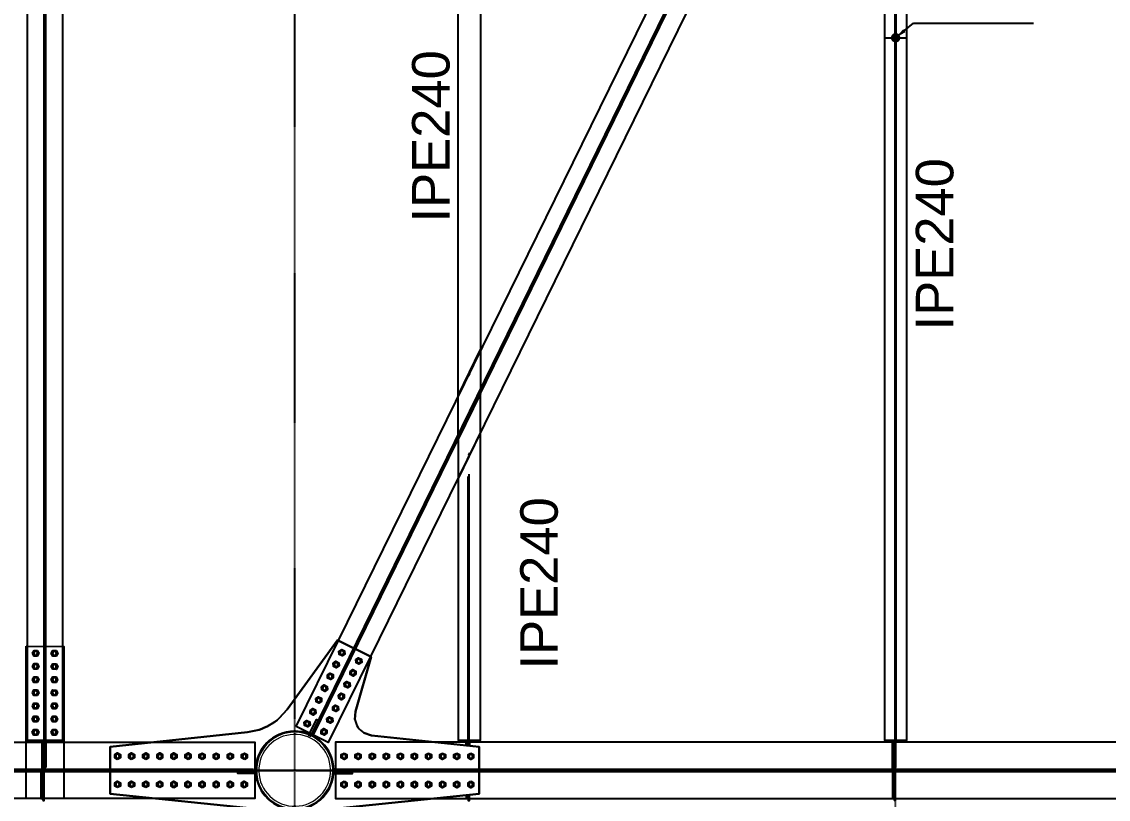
# Model space of a CAD drawing. Header units: millimetres. Extents: x -12345 to 95575, y -10691 to 31862.
# Drawn here: x 71847 to 77632, y 17227 to 21364 of the extents above; entities that cross this region are included whole.
import ezdxf
from ezdxf.enums import TextEntityAlignment as Align

# ---------------------------------------------------------------- set-up
doc = ezdxf.new("R2010")
doc.units = ezdxf.units.MM
doc.header["$LTSCALE"] = 0.9
doc.linetypes.add('DXK_LINE_DOT3', pattern=[5.9187, 2.979, -0.9799, 0.9799, -0.9799])
doc.layers.get('0').update_dxf_attribs({"color": 255})
doc.layers.add('E_TEXTO', color=3, linetype='Continuous', lineweight=9)
doc.layers.add('TUBO-REDONDO', color=1, linetype='Continuous', lineweight=9)
for name, color, linetype in [('HCB-EJES', 1, 'Continuous'), ('HCB_ALMA', 8, 'Continuous'), ('HCB_VIGAS', 4, 'Continuous'), ('UNIÒN', 6, 'Continuous')]:
    doc.layers.add(name, color=color, linetype=linetype)
doc.styles.add('CNI_COTAS', font='romans.shx', dxfattribs={"width": 0.8})
doc.styles.add('VERDANA', font='arial.ttf')
doc.dimstyles.new('UNIÒN', dxfattribs={"dimscale": 0, "dimtxt": 200, "dimasz": 60, "dimexe": 4, "dimexo": 4, "dimgap": 15, "dimtad": 1, "dimdec": 0, "dimzin": 4, "dimdsep": 46, "dimtxsty": 'CNI_COTAS', "dimcen": -0.09, "dimclrd": 6, "dimclrt": 3, "dimadec": 0, "dimazin": 0, "dimtfac": 1, "dimtdec": 0, "dimtmove": 2, "dimatfit": 0, "dimfxl": 0.05, "dimtolj": 1, "dimtzin": 0, "dimarcsym": 0})

msp = doc.modelspace()

# ---------------------------------------------------------------- linework, layer by layer
at = {"color": 1, "linetype": 'Continuous'}
for centre, radius, start, end in [((71921, 18003), 11.5, 107.89765, 287.89765), ((71921, 18003), 10, 359.89765, 179.89765), ((71921, 18003), 10, 179.89765, 359.89765), ((71921, 18003), 11.5, 287.89765, 107.89765), ((72021, 18002.9), 11.5, 107.89765, 287.89765), ((72021, 18002.9), 10, 359.89765, 179.89765), ((72021, 18002.9), 10, 179.89765, 359.89765), ((72021, 18002.9), 11.5, 287.89765, 107.89765), ((73551.5, 18006.1), 11.5, 81.84578, 261.84578), ((73551.5, 18006.1), 10, 153.84578, 333.84578), ((73551.5, 18006.1), 10, 333.84578, 153.84578), ((73551.5, 18006.1), 11.5, 261.84578, 81.84578), ((71920.9, 17933), 11.5, 107.89765, 287.89765), ((71920.9, 17933), 10, 359.89765, 179.89765), ((71920.9, 17933), 11.5, 287.89765, 107.89765), ((72020.9, 17932.9), 11.5, 107.89765, 287.89765), ((72020.9, 17932.9), 10, 359.89765, 179.89765), ((72020.9, 17932.9), 11.5, 287.89765, 107.89765), ((73520.7, 17943.3), 11.5, 81.84578, 261.84578), ((73520.7, 17943.3), 10, 153.84578, 333.84578), ((73520.7, 17943.3), 10, 333.84578, 153.84578), ((73520.7, 17943.3), 11.5, 261.84578, 81.84578), ((73641.3, 17962.1), 11.5, 81.84578, 261.84578), ((73641.3, 17962.1), 10, 153.84578, 333.84578), ((73641.3, 17962.1), 10, 333.84578, 153.84578), ((73641.3, 17962.1), 11.5, 261.84578, 81.84578), ((71920.9, 17933), 10, 179.89765, 359.89765), ((72020.9, 17932.9), 10, 179.89765, 359.89765), ((73489.8, 17880.5), 11.5, 81.84578, 261.84578), ((73489.8, 17880.5), 10, 153.84578, 333.84578), ((73489.8, 17880.5), 10, 333.84578, 153.84578), ((73489.8, 17880.5), 11.5, 261.84578, 81.84578), ((73610.4, 17899.2), 11.5, 81.84578, 261.84578), ((73610.4, 17899.2), 10, 153.84578, 333.84578), ((73610.4, 17899.2), 10, 333.84578, 153.84578), ((73610.4, 17899.2), 11.5, 261.84578, 81.84578), ((71920.7, 17863), 11.5, 107.89765, 287.89765), ((71920.7, 17863), 10, 359.89765, 179.89765), ((71920.7, 17863), 10, 179.89765, 359.89765), ((71920.7, 17863), 11.5, 287.89765, 107.89765), ((72020.7, 17862.9), 11.5, 107.89765, 287.89765), ((72020.7, 17862.9), 10, 359.89765, 179.89765), ((72020.7, 17862.9), 10, 179.89765, 359.89765), ((72020.7, 17862.9), 11.5, 287.89765, 107.89765), ((73459, 17817.6), 11.5, 81.84578, 261.84578), ((73459, 17817.6), 10, 153.84578, 333.84578), ((73459, 17817.6), 10, 333.84578, 153.84578), ((73459, 17817.6), 11.5, 261.84578, 81.84578), ((73579.6, 17836.4), 11.5, 81.84578, 261.84578), ((73579.6, 17836.4), 10, 153.84578, 333.84578), ((73579.6, 17836.4), 10, 333.84578, 153.84578), ((73579.6, 17836.4), 11.5, 261.84578, 81.84578), ((71920.6, 17793), 11.5, 107.89765, 287.89765), ((71920.6, 17793), 10, 359.89765, 179.89765), ((71920.6, 17793), 10, 179.89765, 359.89765), ((71920.6, 17793), 11.5, 287.89765, 107.89765), ((72020.6, 17792.9), 11.5, 107.89765, 287.89765), ((72020.6, 17792.9), 10, 359.89765, 179.89765), ((72020.6, 17792.9), 10, 179.89765, 359.89765), ((72020.6, 17792.9), 11.5, 287.89765, 107.89765), ((73428.1, 17754.8), 11.5, 81.84578, 261.84578), ((73428.1, 17754.8), 10, 333.84578, 153.84578), ((73428.1, 17754.8), 11.5, 261.84578, 81.84578), ((73548.7, 17773.6), 11.5, 81.84578, 261.84578), ((73548.7, 17773.6), 10, 153.84578, 333.84578), ((73548.7, 17773.6), 10, 333.84578, 153.84578), ((73548.7, 17773.6), 11.5, 261.84578, 81.84578), ((71920.5, 17723), 11.5, 107.89765, 287.89765), ((71920.5, 17723), 10, 359.89765, 179.89765), ((71920.5, 17723), 10, 179.89765, 359.89765), ((71920.5, 17723), 11.5, 287.89765, 107.89765), ((72020.5, 17722.9), 11.5, 107.89765, 287.89765), ((72020.5, 17722.9), 10, 359.89765, 179.89765), ((72020.5, 17722.9), 10, 179.89765, 359.89765), ((72020.5, 17722.9), 11.5, 287.89765, 107.89765), ((73397.3, 17692), 11.5, 81.84578, 261.84578), ((73397.3, 17692), 11.5, 261.84578, 81.84578), ((73428.1, 17754.8), 10, 153.84578, 333.84578), ((73517.9, 17710.7), 11.5, 81.84578, 261.84578), ((73517.9, 17710.7), 10, 153.84578, 333.84578), ((73517.9, 17710.7), 10, 333.84578, 153.84578), ((73517.9, 17710.7), 11.5, 261.84578, 81.84578), ((71920.4, 17653), 11.5, 107.89765, 287.89765), ((71920.4, 17653), 10, 359.89765, 179.89765), ((71920.4, 17653), 10, 179.89765, 359.89765), ((71920.4, 17653), 11.5, 287.89765, 107.89765), ((72020.4, 17652.9), 11.5, 107.89765, 287.89765), ((72020.4, 17652.9), 10, 359.89765, 179.89765), ((72020.4, 17652.9), 10, 179.89765, 359.89765), ((72020.4, 17652.9), 11.5, 287.89765, 107.89765), ((73397.3, 17692), 10, 153.84578, 333.84578), ((73397.3, 17692), 10, 333.84578, 153.84578), ((73487, 17647.9), 11.5, 81.84578, 261.84578), ((73487, 17647.9), 10, 153.84578, 333.84578), ((73487, 17647.9), 10, 333.84578, 153.84578), ((73487, 17647.9), 11.5, 261.84578, 81.84578), ((71920.2, 17583), 11.5, 107.89765, 287.89765), ((71920.2, 17583), 10, 359.89765, 179.89765), ((71920.2, 17583), 11.5, 287.89765, 107.89765), ((72020.2, 17582.9), 11.5, 107.89765, 287.89765), ((72020.2, 17582.9), 10, 359.89765, 179.89765), ((72020.2, 17582.9), 11.5, 287.89765, 107.89765), ((73366.4, 17629.1), 11.5, 81.84578, 261.84578), ((73366.4, 17629.1), 10, 153.84578, 333.84578), ((73366.4, 17629.1), 10, 333.84578, 153.84578), ((73366.4, 17629.1), 11.5, 261.84578, 81.84578), ((73456.2, 17585.1), 11.5, 81.84578, 261.84578), ((73456.2, 17585.1), 10, 153.84578, 333.84578), ((73456.2, 17585.1), 10, 333.84578, 153.84578), ((73456.2, 17585.1), 11.5, 261.84578, 81.84578), ((71920.2, 17583), 10, 179.89765, 359.89765), ((72020.2, 17582.9), 10, 179.89765, 359.89765), ((72357, 17455.6), 11.5, 17.95674, 197.95674), ((72357, 17455.6), 11.5, 197.95674, 17.95674), ((72357, 17455.6), 10, 89.95674, 269.95674), ((72357, 17455.6), 10, 269.95674, 89.95674), ((72432, 17455.6), 11.5, 17.95674, 197.95674), ((72432, 17455.6), 11.5, 197.95674, 17.95674), ((72432, 17455.6), 10, 89.95674, 269.95674), ((72432, 17455.6), 10, 269.95674, 89.95674), ((72507, 17455.5), 11.5, 17.95674, 197.95674), ((72507, 17455.5), 11.5, 197.95674, 17.95674), ((72507, 17455.5), 10, 89.95674, 269.95674), ((72507, 17455.5), 10, 269.95674, 89.95674), ((72582, 17455.5), 11.5, 17.95674, 197.95674), ((72582, 17455.5), 11.5, 197.95674, 17.95674), ((72582, 17455.5), 10, 89.95674, 269.95674), ((72582, 17455.5), 10, 269.95674, 89.95674), ((72657, 17455.4), 11.5, 17.95674, 197.95674), ((72657, 17455.4), 11.5, 197.95674, 17.95674), ((72657, 17455.4), 10, 89.95674, 269.95674), ((72657, 17455.4), 10, 269.95674, 89.95674), ((72732, 17455.4), 11.5, 17.95674, 197.95674), ((72732, 17455.4), 11.5, 197.95674, 17.95674), ((72732, 17455.4), 10, 89.95674, 269.95674), ((72732, 17455.4), 10, 269.95674, 89.95674), ((72807, 17455.3), 11.5, 17.95674, 197.95674), ((72807, 17455.3), 11.5, 197.95674, 17.95674), ((72807, 17455.3), 10, 89.95674, 269.95674), ((72807, 17455.3), 10, 269.95674, 89.95674), ((72882, 17455.2), 11.5, 17.95674, 197.95674), ((72882, 17455.2), 11.5, 197.95674, 17.95674), ((72882, 17455.2), 10, 89.95674, 269.95674), ((72882, 17455.2), 10, 269.95674, 89.95674), ((72957, 17455.2), 11.5, 17.95674, 197.95674), ((72957, 17455.2), 11.5, 197.95674, 17.95674), ((72957, 17455.2), 10, 89.95674, 269.95674), ((72957, 17455.2), 10, 269.95674, 89.95674), ((73032, 17455.1), 11.5, 17.95674, 197.95674), ((73032, 17455.1), 11.5, 197.95674, 17.95674), ((73032, 17455.1), 10, 89.95674, 269.95674), ((73032, 17455.1), 10, 269.95674, 89.95674), ((73562.9, 17455.1), 11.5, 18, 198), ((73562.9, 17455.1), 11.5, 198, 18), ((73562.9, 17455.1), 10, 90, 270), ((73562.9, 17455.1), 10, 270, 90), ((73637.9, 17455.1), 11.5, 18, 198), ((73637.9, 17455.1), 11.5, 198, 18), ((73637.9, 17455.1), 10, 90, 270), ((73637.9, 17455.1), 10, 270, 90), ((73712.9, 17455.1), 11.5, 18, 198), ((73712.9, 17455.1), 11.5, 198, 18), ((73712.9, 17455.1), 10, 90, 270), ((73712.9, 17455.1), 10, 270, 90), ((73787.9, 17455.1), 11.5, 18, 198), ((73787.9, 17455.1), 11.5, 198, 18), ((73787.9, 17455.1), 10, 90, 270), ((73787.9, 17455.1), 10, 270, 90), ((73862.9, 17455.1), 11.5, 18, 198), ((73862.9, 17455.1), 11.5, 198, 18), ((73862.9, 17455.1), 10, 90, 270), ((73862.9, 17455.1), 10, 270, 90), ((73937.9, 17455.1), 11.5, 18, 198), ((73937.9, 17455.1), 11.5, 198, 18), ((73937.9, 17455.1), 10, 90, 270), ((73937.9, 17455.1), 10, 270, 90), ((74012.9, 17455.1), 11.5, 18, 198), ((74012.9, 17455.1), 11.5, 198, 18), ((74012.9, 17455.1), 10, 90, 270), ((74012.9, 17455.1), 10, 270, 90), ((74087.9, 17455.1), 11.5, 18, 198), ((74087.9, 17455.1), 11.5, 198, 18), ((74087.9, 17455.1), 10, 90, 270), ((74087.9, 17455.1), 10, 270, 90), ((74162.9, 17455.1), 11.5, 18, 198), ((74162.9, 17455.1), 11.5, 198, 18), ((74162.9, 17455.1), 10, 90, 270), ((74162.9, 17455.1), 10, 270, 90), ((74237.9, 17455.1), 11.5, 18, 198), ((74237.9, 17455.1), 11.5, 198, 18), ((74237.9, 17455.1), 10, 90, 270), ((74237.9, 17455.1), 10, 270, 90), ((72356.9, 17305.6), 11.5, 17.95674, 197.95674), ((72356.9, 17305.6), 11.5, 197.95674, 17.95674), ((72356.9, 17305.6), 10, 89.95674, 269.95674), ((72356.9, 17305.6), 10, 269.95674, 89.95674), ((72431.9, 17305.6), 11.5, 17.95674, 197.95674), ((72431.9, 17305.6), 11.5, 197.95674, 17.95674), ((72431.9, 17305.6), 10, 89.95674, 269.95674), ((72431.9, 17305.6), 10, 269.95674, 89.95674), ((72506.9, 17305.5), 11.5, 17.95674, 197.95674), ((72506.9, 17305.5), 11.5, 197.95674, 17.95674), ((72506.9, 17305.5), 10, 89.95674, 269.95674), ((72506.9, 17305.5), 10, 269.95674, 89.95674), ((72581.9, 17305.5), 11.5, 17.95674, 197.95674), ((72581.9, 17305.5), 11.5, 197.95674, 17.95674), ((72581.9, 17305.5), 10, 89.95674, 269.95674), ((72581.9, 17305.5), 10, 269.95674, 89.95674), ((72656.9, 17305.4), 11.5, 17.95674, 197.95674), ((72656.9, 17305.4), 11.5, 197.95674, 17.95674), ((72656.9, 17305.4), 10, 89.95674, 269.95674), ((72656.9, 17305.4), 10, 269.95674, 89.95674), ((72731.9, 17305.4), 11.5, 17.95674, 197.95674), ((72731.9, 17305.4), 11.5, 197.95674, 17.95674), ((72731.9, 17305.4), 10, 89.95674, 269.95674), ((72731.9, 17305.4), 10, 269.95674, 89.95674), ((72806.9, 17305.3), 11.5, 17.95674, 197.95674), ((72806.9, 17305.3), 11.5, 197.95674, 17.95674), ((72806.9, 17305.3), 10, 89.95674, 269.95674), ((72806.9, 17305.3), 10, 269.95674, 89.95674), ((72881.9, 17305.2), 11.5, 17.95674, 197.95674), ((72881.9, 17305.2), 11.5, 197.95674, 17.95674), ((72881.9, 17305.2), 10, 89.95674, 269.95674), ((72881.9, 17305.2), 10, 269.95674, 89.95674), ((72956.9, 17305.2), 11.5, 17.95674, 197.95674), ((72956.9, 17305.2), 11.5, 197.95674, 17.95674), ((72956.9, 17305.2), 10, 89.95674, 269.95674), ((72956.9, 17305.2), 10, 269.95674, 89.95674), ((73031.9, 17305.1), 11.5, 17.95674, 197.95674), ((73031.9, 17305.1), 11.5, 197.95674, 17.95674), ((73031.9, 17305.1), 10, 89.95674, 269.95674), ((73031.9, 17305.1), 10, 269.95674, 89.95674), ((73562.9, 17305.1), 11.5, 18, 198), ((73562.9, 17305.1), 11.5, 198, 18), ((73562.9, 17305.1), 10, 90, 270), ((73562.9, 17305.1), 10, 270, 90), ((73637.9, 17305.1), 11.5, 18, 198), ((73637.9, 17305.1), 11.5, 198, 18), ((73637.9, 17305.1), 10, 90, 270), ((73637.9, 17305.1), 10, 270, 90), ((73712.9, 17305.1), 11.5, 18, 198), ((73712.9, 17305.1), 11.5, 198, 18), ((73712.9, 17305.1), 10, 90, 270), ((73712.9, 17305.1), 10, 270, 90), ((73787.9, 17305.1), 11.5, 18, 198), ((73787.9, 17305.1), 11.5, 198, 18), ((73787.9, 17305.1), 10, 90, 270), ((73787.9, 17305.1), 10, 270, 90), ((73862.9, 17305.1), 11.5, 18, 198), ((73862.9, 17305.1), 11.5, 198, 18), ((73862.9, 17305.1), 10, 90, 270), ((73862.9, 17305.1), 10, 270, 90), ((73937.9, 17305.1), 11.5, 18, 198), ((73937.9, 17305.1), 11.5, 198, 18), ((73937.9, 17305.1), 10, 90, 270), ((73937.9, 17305.1), 10, 270, 90), ((74012.9, 17305.1), 11.5, 18, 198), ((74012.9, 17305.1), 11.5, 198, 18), ((74012.9, 17305.1), 10, 90, 270), ((74012.9, 17305.1), 10, 270, 90), ((74087.9, 17305.1), 11.5, 18, 198), ((74087.9, 17305.1), 11.5, 198, 18), ((74087.9, 17305.1), 10, 90, 270), ((74087.9, 17305.1), 10, 270, 90), ((74162.9, 17305.1), 11.5, 18, 198), ((74162.9, 17305.1), 11.5, 198, 18), ((74162.9, 17305.1), 10, 90, 270), ((74162.9, 17305.1), 10, 270, 90), ((74237.9, 17305.1), 11.5, 18, 198), ((74237.9, 17305.1), 11.5, 198, 18), ((74237.9, 17305.1), 10, 90, 270), ((74237.9, 17305.1), 10, 270, 90)]:
    msp.add_arc(centre, radius, start, end, dxfattribs=at)
at = {"layer": 'HCB-EJES', "linetype": 'DXK_LINE_DOT3'}
for p, q in [((73300, -3906.8), (73300, 29407)), ((76500, -3906.8), (76500, 29407))]:
    msp.add_line(p, q, dxfattribs=at)
msp.add_lwpolyline([(70546.8, 17380), (89199.8, 17380), (90118.8, 18299)], dxfattribs=at)
at = {"layer": 'HCB_ALMA'}
for p, q in [((76415.8, 23757.5), (73389.2, 17573.4)), ((76424.3, 23753.4), (73398.1, 17569)), ((76496.9, 17540.1), (76496.9, 23734.4)), ((76503.1, 17540.1), (76503.1, 23734.4)), ((71965.8, 17540.2), (71965.8, 21892.2)), ((71975.2, 17540.2), (71975.2, 21892.2)), ((74223.6, 17540.2), (74223.6, 18944.1)), ((74229.8, 17540.2), (74229.8, 18957)), ((67000.2, 17385.9), (73080.5, 17385.9)), ((67000.2, 17374.4), (73080.5, 17374.4)), ((73512.3, 17385.9), (82780.5, 17385.9)), ((73512.3, 17374.4), (82780.5, 17374.4))]:
    msp.add_line(p, q, dxfattribs=at)
at = {"layer": 'HCB_VIGAS'}
for p, q in [((74170.3, 19375), (74290.3, 19619.3)), ((74227.2, 19480), (74233.4, 19492.6)), ((74227.2, 19490.8), (74227.2, 19484)), ((74170.3, 18930.3), (74290.3, 19174.7)), ((74227.2, 19057), (74233.4, 19069.6)), ((74233.4, 19065.6), (74233.4, 19058.8))]:
    msp.add_line(p, q, dxfattribs=at)
for points in [[(76440, 23559.2), (76293.6, 23261), (75915.3, 22490.7), (75386.3, 21413.5), (73703.6, 17986.8), (73478.9, 17529.3), (73308.4, 17613.1), (73533.1, 18070.6), (75215.8, 21497.3), (75744.7, 22574.4), (76123, 23344.7), (76343.3, 23793.2), (76463, 23734.4)], [(76560, 23734.4), (76463, 23734.4), (76440, 23559.2), (76440, 23479.2), (76440, 17540.1), (76560, 17540.1), (76560, 23653.6)], [(72065.2, 21395), (72065.2, 21895), (71875.2, 21895), (71875.2, 21395.3), (71875.2, 18040.6), (71875.2, 17540.2), (72065.2, 17540.2), (72065.2, 18040.2)], [(74170.3, 19368.2), (74170.3, 21895), (74290.3, 21895), (74290.3, 19612.5), (74290.3, 19407.7), (74170.3, 19163.3)], [(74170.3, 19142), (74170.3, 18937.1), (74170.3, 17540.1), (74290.3, 17540.1), (74290.3, 19181.5), (74290.3, 19386.3)], [(71870.2, 18040.6), (72070.2, 18040.2), (72070.2, 17230), (71870.2, 17230.4)], [(71903.7, 18003.1), (71912.3, 18018.1), (71929.7, 18018), (71938.3, 18003), (71929.6, 17988), (71912.3, 17988.1)], [(72003.7, 18002.9), (72012.3, 18017.9), (72029.7, 18017.8), (72038.3, 18002.8), (72029.6, 17987.8), (72012.3, 17987.9)], [(73536, 18013.8), (73550.4, 18023.4), (73565.9, 18015.8), (73567.1, 17998.5), (73552.7, 17988.9), (73537.2, 17996.5)], [(71903.5, 17933.1), (71912.2, 17948.1), (71929.5, 17948), (71938.2, 17933), (71929.5, 17918), (71912.2, 17918.1)], [(72003.5, 17932.9), (72012.2, 17947.9), (72029.5, 17947.8), (72038.2, 17932.8), (72029.5, 17917.8), (72012.2, 17917.9)], [(73505.1, 17950.9), (73519.5, 17960.6), (73535.1, 17953), (73536.2, 17935.7), (73521.8, 17926), (73506.3, 17933.7)], [(73625.7, 17969.7), (73640.1, 17979.3), (73655.7, 17971.7), (73656.8, 17954.4), (73642.5, 17944.8), (73626.9, 17952.4)], [(71903.4, 17863.1), (71912.1, 17878.1), (71929.4, 17878), (71938, 17863), (71929.4, 17848), (71912, 17848.1)], [(72003.4, 17862.9), (72012.1, 17877.9), (72029.4, 17877.8), (72038, 17862.8), (72029.4, 17847.8), (72012, 17847.9)], [(73474.3, 17888.1), (73488.7, 17897.8), (73504.2, 17890.1), (73505.4, 17872.8), (73491, 17863.2), (73475.4, 17870.8)], [(73594.9, 17906.9), (73609.3, 17916.5), (73624.8, 17908.9), (73626, 17891.6), (73611.6, 17881.9), (73596.1, 17889.6)], [(73443.4, 17825.3), (73457.8, 17834.9), (73473.4, 17827.3), (73474.5, 17810), (73460.1, 17800.4), (73444.6, 17808)], [(73564, 17844), (73578.4, 17853.7), (73594, 17846), (73595.1, 17828.8), (73580.7, 17819.1), (73565.2, 17826.7)], [(71903.3, 17793.1), (71912, 17808.1), (71929.3, 17808), (71937.9, 17793), (71929.2, 17778), (71911.9, 17778.1)], [(72003.3, 17792.9), (72012, 17807.9), (72029.3, 17807.8), (72037.9, 17792.8), (72029.2, 17777.8), (72011.9, 17777.9)], [(73412.6, 17762.4), (73427, 17772.1), (73442.5, 17764.5), (73443.7, 17747.2), (73429.3, 17737.5), (73413.7, 17745.2)], [(73533.2, 17781.2), (73547.6, 17790.8), (73563.1, 17783.2), (73564.3, 17765.9), (73549.9, 17756.3), (73534.3, 17763.9)], [(71903.2, 17723.1), (71911.8, 17738.1), (71929.2, 17738), (71937.8, 17723), (71929.1, 17708), (71911.8, 17708.1)], [(72003.2, 17722.9), (72011.8, 17737.9), (72029.2, 17737.8), (72037.8, 17722.8), (72029.1, 17707.8), (72011.8, 17707.9)], [(73381.7, 17699.6), (73396.1, 17709.3), (73411.6, 17701.6), (73412.8, 17684.3), (73398.4, 17674.7), (73382.9, 17682.3)], [(73502.3, 17718.4), (73516.7, 17728), (73532.3, 17720.4), (73533.4, 17703.1), (73519, 17693.4), (73503.5, 17701.1)], [(71903, 17653.1), (71911.7, 17668.1), (71929, 17668), (71937.7, 17653), (71929, 17638), (71911.7, 17638.1)], [(72003, 17652.9), (72011.7, 17667.9), (72029, 17667.8), (72037.7, 17652.8), (72029, 17637.8), (72011.7, 17637.9)], [(73350.9, 17636.8), (73365.2, 17646.4), (73380.8, 17638.8), (73382, 17621.5), (73367.6, 17611.9), (73352, 17619.5)], [(73375.5, 17568.3), (73377.3, 17571.9), (73415.8, 17650.3), (73424.8, 17645.9), (73386.3, 17567.7), (73384.6, 17564.1), (73383.6, 17562.1), (73374.6, 17566.5)], [(73471.5, 17655.5), (73485.9, 17665.2), (73501.4, 17657.5), (73502.6, 17640.3), (73488.2, 17630.6), (73472.6, 17638.2)], [(71902.9, 17583.1), (71911.6, 17598.1), (71928.9, 17598), (71937.5, 17583), (71928.9, 17568), (71911.5, 17568.1)], [(72002.9, 17582.9), (72011.6, 17597.9), (72028.9, 17597.8), (72037.5, 17582.8), (72028.9, 17567.8), (72011.5, 17567.9)], [(73440.6, 17592.7), (73455, 17602.3), (73470.6, 17594.7), (73471.7, 17577.4), (73457.3, 17567.8), (73441.8, 17575.4)], [(71965.2, 17385.9), (71955.8, 17385.9), (71955.8, 17530.2), (71965.2, 17530.2)], [(71975.2, 17395.9), (71965.2, 17395.9), (71965.2, 17540.2), (71975.2, 17540.2)], [(74054.9, 17530.1), (73517.9, 17530.1), (73517.9, 17230.1), (74033.6, 17230.1), (82268, 17230.1), (82781, 17230.1), (82781, 17530.1), (82251.3, 17530.1)], [(76482.9, 17530.1), (76492.9, 17530.1), (76492.9, 17385.9), (76482.9, 17385.9)], [(76492.9, 17540.1), (76500, 17540.1), (76500, 17395.9), (76492.9, 17395.9)], [(72357, 17438.3), (72342, 17447), (72342, 17464.3), (72357, 17473), (72372, 17464.3), (72372, 17447)], [(72432, 17438.3), (72417, 17446.9), (72417, 17464.3), (72432, 17472.9), (72447, 17464.2), (72447, 17446.9)], [(72507, 17438.2), (72492, 17446.9), (72492, 17464.2), (72507, 17472.8), (72522, 17464.2), (72522, 17446.9)], [(72582, 17438.2), (72567, 17446.8), (72567, 17464.1), (72582, 17472.8), (72597, 17464.1), (72597, 17446.8)], [(72657, 17438.1), (72642, 17446.8), (72642, 17464.1), (72657, 17472.7), (72672, 17464.1), (72672, 17446.7)], [(72732, 17438), (72717, 17446.7), (72717, 17464), (72732, 17472.7), (72747, 17464), (72747, 17446.7)], [(72807, 17438), (72792, 17446.7), (72792, 17464), (72807, 17472.6), (72822, 17464), (72822, 17446.6)], [(72882, 17437.9), (72867, 17446.6), (72867, 17463.9), (72882, 17472.6), (72897, 17463.9), (72897, 17446.6)], [(72957, 17437.9), (72942, 17446.5), (72942, 17463.9), (72957, 17472.5), (72972, 17463.8), (72972, 17446.5)], [(73032, 17437.8), (73017, 17446.5), (73017, 17463.8), (73032, 17472.5), (73047, 17463.8), (73047, 17446.5)], [(73562.9, 17472.5), (73577.9, 17463.8), (73577.9, 17446.5), (73562.9, 17437.8), (73547.9, 17446.5), (73547.9, 17463.8)], [(73637.9, 17472.5), (73652.9, 17463.8), (73652.9, 17446.5), (73637.9, 17437.8), (73622.9, 17446.5), (73622.9, 17463.8)], [(73712.9, 17472.5), (73727.9, 17463.8), (73727.9, 17446.5), (73712.9, 17437.8), (73697.9, 17446.5), (73697.9, 17463.8)], [(73787.9, 17472.5), (73802.9, 17463.8), (73802.9, 17446.5), (73787.9, 17437.8), (73772.9, 17446.5), (73772.9, 17463.8)], [(73862.9, 17472.5), (73877.9, 17463.8), (73877.9, 17446.5), (73862.9, 17437.8), (73847.9, 17446.5), (73847.9, 17463.8)], [(73937.9, 17472.5), (73952.9, 17463.8), (73952.9, 17446.5), (73937.9, 17437.8), (73922.9, 17446.5), (73922.9, 17463.8)], [(74012.9, 17472.5), (74027.9, 17463.8), (74027.9, 17446.5), (74012.9, 17437.8), (73997.9, 17446.5), (73997.9, 17463.8)], [(74087.9, 17472.5), (74102.9, 17463.8), (74102.9, 17446.5), (74087.9, 17437.8), (74072.9, 17446.5), (74072.9, 17463.8)], [(74162.9, 17472.5), (74177.9, 17463.8), (74177.9, 17446.5), (74162.9, 17437.8), (74147.9, 17446.5), (74147.9, 17463.8)], [(74237.9, 17472.5), (74252.9, 17463.8), (74252.9, 17446.5), (74237.9, 17437.8), (74222.9, 17446.5), (74222.9, 17463.8)], [(71948.2, 17230.1), (71958.2, 17230.1), (71958.2, 17374.4), (71948.2, 17374.4)], [(71958.2, 17220.1), (71965.3, 17220.1), (71965.3, 17364.9), (71958.2, 17364.9)], [(72300, 17380.4), (74300, 17380.4)], [(72997, 17374.4), (73093.5, 17374.4), (73097, 17374.4), (73097, 17364.4), (73094.4, 17364.4), (72997, 17364.4)], [(73607.9, 17374.4), (73507.9, 17374.4), (73507.9, 17364.4), (73607.9, 17364.4)], [(76482.9, 17230.1), (76492.9, 17230.1), (76492.9, 17374.4), (76482.9, 17374.4)], [(76492.9, 17220.1), (76500, 17220.1), (76500, 17364.9), (76492.9, 17364.9)], [(72356.9, 17288.3), (72341.9, 17297), (72341.9, 17314.3), (72356.9, 17323), (72371.9, 17314.3), (72371.9, 17297)], [(72431.9, 17288.3), (72416.9, 17296.9), (72416.9, 17314.3), (72431.9, 17322.9), (72446.9, 17314.2), (72446.9, 17296.9)], [(72506.9, 17288.2), (72491.9, 17296.9), (72491.9, 17314.2), (72506.9, 17322.8), (72521.9, 17314.2), (72521.9, 17296.9)], [(72581.9, 17288.2), (72566.9, 17296.8), (72566.9, 17314.1), (72581.9, 17322.8), (72596.9, 17314.1), (72596.9, 17296.8)], [(72656.9, 17288.1), (72641.9, 17296.8), (72641.9, 17314.1), (72656.9, 17322.7), (72671.9, 17314.1), (72671.9, 17296.7)], [(72731.9, 17288), (72716.9, 17296.7), (72716.9, 17314), (72731.9, 17322.7), (72746.9, 17314), (72746.9, 17296.7)], [(72806.9, 17288), (72791.9, 17296.7), (72791.9, 17314), (72806.9, 17322.6), (72821.9, 17314), (72821.9, 17296.6)], [(72881.9, 17287.9), (72866.9, 17296.6), (72866.9, 17313.9), (72881.9, 17322.6), (72896.9, 17313.9), (72896.9, 17296.6)], [(72956.9, 17287.9), (72941.9, 17296.5), (72941.9, 17313.9), (72956.9, 17322.5), (72971.9, 17313.8), (72971.9, 17296.5)], [(73031.9, 17287.8), (73016.9, 17296.5), (73016.9, 17313.8), (73031.9, 17322.5), (73046.9, 17313.8), (73046.9, 17296.5)], [(73562.9, 17322.5), (73577.9, 17313.8), (73577.9, 17296.5), (73562.9, 17287.8), (73547.9, 17296.5), (73547.9, 17313.8)], [(73637.9, 17322.5), (73652.9, 17313.8), (73652.9, 17296.5), (73637.9, 17287.8), (73622.9, 17296.5), (73622.9, 17313.8)], [(73712.9, 17322.5), (73727.9, 17313.8), (73727.9, 17296.5), (73712.9, 17287.8), (73697.9, 17296.5), (73697.9, 17313.8)], [(73787.9, 17322.5), (73802.9, 17313.8), (73802.9, 17296.5), (73787.9, 17287.8), (73772.9, 17296.5), (73772.9, 17313.8)], [(73862.9, 17322.5), (73877.9, 17313.8), (73877.9, 17296.5), (73862.9, 17287.8), (73847.9, 17296.5), (73847.9, 17313.8)], [(73937.9, 17322.5), (73952.9, 17313.8), (73952.9, 17296.5), (73937.9, 17287.8), (73922.9, 17296.5), (73922.9, 17313.8)], [(74012.9, 17322.5), (74027.9, 17313.8), (74027.9, 17296.5), (74012.9, 17287.8), (73997.9, 17296.5), (73997.9, 17313.8)], [(74087.9, 17322.5), (74102.9, 17313.8), (74102.9, 17296.5), (74087.9, 17287.8), (74072.9, 17296.5), (74072.9, 17313.8)], [(74162.9, 17322.5), (74177.9, 17313.8), (74177.9, 17296.5), (74162.9, 17287.8), (74147.9, 17296.5), (74147.9, 17313.8)], [(74237.9, 17322.5), (74252.9, 17313.8), (74252.9, 17296.5), (74237.9, 17287.8), (74222.9, 17296.5), (74222.9, 17313.8)]]:
    msp.add_lwpolyline(points, close=True, dxfattribs=at)
for points in [[(74233.4, 19503.5), (74233.4, 19497.4), (74233.4, 19496.7)], [(74227.2, 19046.2), (74227.2, 19052.3), (74227.2, 19053)], [(68481, 17530.1), (68500, 17530.1), (68519, 17530.1), (71870.2, 17530.1), (72070.2, 17530.1), (72547.3, 17530.1), (73087, 17530.1), (73087, 17230.1), (72564, 17230.1), (72070.2, 17230.1), (72011.2, 17230.1), (68519, 17230.1), (68500, 17230.1), (68481, 17230.1)], [(74213.2, 17513.4), (74213.2, 17530.1), (74223.2, 17530.1), (74223.2, 17512.4), (74223.2, 17540.1), (74230.3, 17540.1), (74230.3, 17511.6)], [(74213.2, 17248.8), (74213.2, 17230.1), (74223.2, 17230.1), (74223.2, 17249.8), (74223.2, 17220.1), (74230.3, 17220.1), (74230.3, 17250.6)]]:
    msp.add_lwpolyline(points, dxfattribs=at)
at = {"layer": 'HCB_VIGAS', "color": 8}
for points in [[(73708.1, 17984.6), (73528.6, 18072.8), (73259.7, 17704.7), (73217.9, 17658.4), (73259.7, 17704.7), (73528.6, 18072.8), (73708.1, 17984.6), (73623.8, 17693.9), (73621.1, 17650.7), (73623.8, 17693.9)], [(73049.1, 17583.3), (73110.2, 17596.4)], [(72317, 17255.7), (72317, 17505.7), (73049.1, 17583.3), (72317, 17505.7)], [(73668.3, 17580.4), (73709.4, 17566.6)], [(74282.9, 17506), (73709.4, 17566.6), (74282.9, 17506), (74282.9, 17256)], [(73300, 17153.9), (74282.9, 17256), (73300, 17153.9), (72317, 17255.7)]]:
    msp.add_lwpolyline(points, close=True, dxfattribs=at)
msp.add_lwpolyline([(73110.2, 17596.4, 0.104671), (73217.9, 17658.4, -0.104671)], format="xyb", close=True, dxfattribs=at)
for centre, radius, start, end in [((73719.9, 17666.1), 100, 188.8687, 238.93522), ((73719.9, 17666.1), 100, 188.8687, 238.93522), ((73300, 17380.4), 208, 181.65945, 180.11179)]:
    msp.add_arc(centre, radius, start, end, dxfattribs=at)
at = {"layer": 'TUBO-REDONDO'}
for points in [[(73100, 17345.2, 1), (73499.9, 17415.7, 1)], [(73111.9, 17413.6, 1), (73488.1, 17347.2, 1)]]:
    msp.add_lwpolyline(points, format="xyb", close=True, dxfattribs=at)
at = {"layer": 'UNIÒN'}
msp.add_line((76440, 21278.1), (76560, 21278.1), dxfattribs=at)
at = {"layer": 'UNIÒN', "color": 2, "const_width": 25}
msp.add_lwpolyline([(76487.5, 21278.1, 1), (76512.5, 21278.1, 1)], format="xyb", close=True, dxfattribs=at)

# ---------------------------------------------------------------- texts
at = {"layer": 'E_TEXTO', "style": 'VERDANA'}
for p in [(74124.8, 20753.9), (76807.3, 20179.6), (74701, 18375.4)]:
    msp.add_text('IPE240', height=200, rotation=90, dxfattribs=at).set_placement(p, align=Align.CENTER)

# ---------------------------------------------------------------- leaders
at = {"layer": 'UNIÒN', "annotation_type": 0, "has_hookline": 1, "hookline_direction": 0, "text_width": 601.9}
msp.add_leader([(76500, 21278.1), (76595.1, 21356), (76616.7, 21356)], dimstyle='UNIÒN', override={"dimscale": 1}, dxfattribs=at)

doc.saveas('drawing.dxf')
